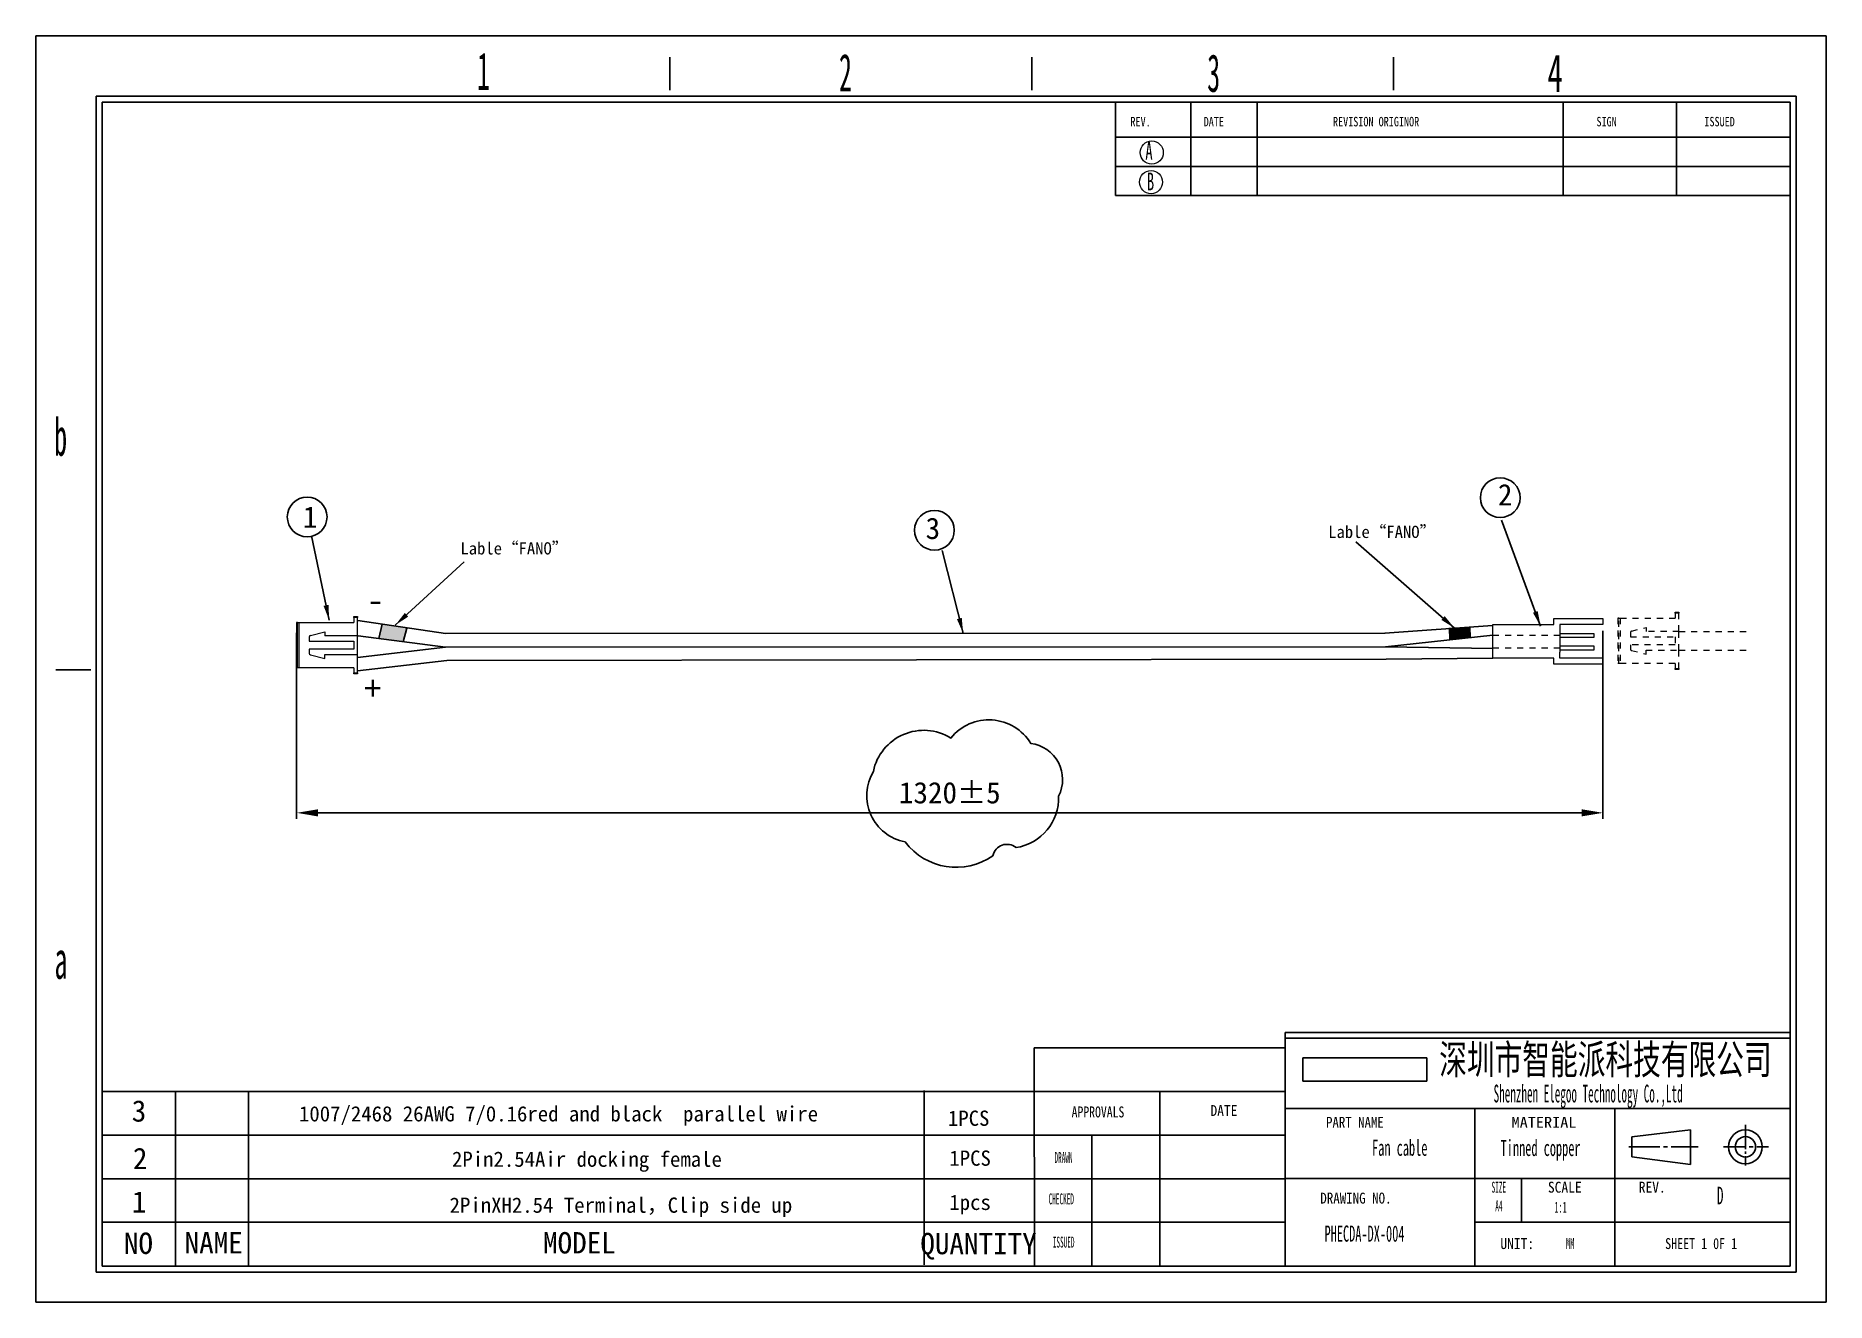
# Model space of a CAD drawing. Header units: millimetres. Extents: x 21 to 314, y 14 to 222.
import ezdxf

# ---------------------------------------------------------------- set-up
doc = ezdxf.new("R2010")
doc.units = ezdxf.units.MM
doc.header["$PDSIZE"] = -1
doc.linetypes.add('虚线', pattern=[2, 1, -1])
doc.layers.add('SLD-0', color=179, linetype='Continuous')
for name, color, linetype, lineweight in [('尺寸线层', 3, 'Continuous', 18), ('粗实线层', 7, 'Continuous', 35), ('虚线层', 6, '虚线', 18)]:
    doc.layers.add(name, color=color, linetype=linetype, lineweight=lineweight)
doc.styles.add('SLDTEXTSTYLE0', font='TXT', dxfattribs={"width": 0.56, "bigfont": 'bigfont'})
doc.styles.add('SLDTEXTSTYLE10', font='TXT', dxfattribs={"width": 0.862222})
doc.styles.add('SLDTEXTSTYLE11', font='TXT', dxfattribs={"width": 1.089})
doc.styles.add('SLDTEXTSTYLE13', font='TXT', dxfattribs={"width": 0.56})
doc.styles.add('SLDTEXTSTYLE14', font='TXT', dxfattribs={"width": 0.805625})
doc.styles.add('SLDTEXTSTYLE3', font='TXT', dxfattribs={"width": 0.484})
doc.styles.add('SLDTEXTSTYLE4', font='TXT', dxfattribs={"width": 0.40535})
doc.styles.add('SLDTEXTSTYLE5', font='TXT', dxfattribs={"width": 0.6})
doc.styles.add('SLDTEXTSTYLE6', font='TXT', dxfattribs={"width": 0.5025})
doc.styles.add('SLDTEXTSTYLE7', font='TXT', dxfattribs={"width": 0.9075})
doc.styles.add('SLDTEXTSTYLE8', font='TXT', dxfattribs={"width": 0.870455})
doc.styles.add('SLDTEXTSTYLE9', font='TXT', dxfattribs={"width": 0.7865})
doc.dimstyles.new('ISO-25', dxfattribs={"dimtxt": 2.5, "dimasz": 2.5, "dimexe": 1.25, "dimexo": 0.625, "dimtad": 1, "dimtxsty": 'Standard', "dimcen": 2.5, "dimadec": 0, "dimazin": 0, "dimtfac": 1, "dimtmove": 0, "dimatfit": 3, "dimfxl": 1, "dimarcsym": 0})
picture_1 = doc.add_image_def('image1.png', size_in_pixel=(1705, 321))

# ---------------------------------------------------------------- blocks, each defined once
blk = doc.blocks.new('*D13')
at = {"color": 0, "lineweight": -2}
for p, q in [((63.59, 123.84), (63.59, 93.35)), ((277.58, 124.16), (277.58, 93.35)), ((67.09, 94.35), (274.08, 94.35))]:
    blk.add_line(p, q, dxfattribs=at)
at = {"color": 0}
for points in [[(67.09, 94.93), (67.09, 93.76), (63.59, 94.35)], [(274.08, 94.93), (274.08, 93.76), (277.58, 94.35)]]:
    blk.add_solid(points, dxfattribs=at)
at = {"layer": 'Defpoints', "color": 0}
for p in [(63.59, 124.84), (277.58, 125.16), (277.58, 94.35)]:
    blk.add_point(p, dxfattribs=at)
at = {"color": 0, "insert": (170.59, 97.62), "char_height": 3.5, "attachment_point": 5}
blk.add_mtext('1320±5', dxfattribs=at)

msp = doc.modelspace()

# ---------------------------------------------------------------- hatches: boundary and pattern name
for points in [[(77.584, 125.217), (77.11, 122.897), (81.066, 122.375), (81.663, 124.613)], [(252.447, 124.618), (252.512, 123.549), (252.528, 122.668), (254.207, 122.846), (255.823, 123.023), (255.781, 124.809)]]:
    msp.add_hatch(color=5).paths.add_polyline_path(points)

# ---------------------------------------------------------------- linework, layer by layer
at = {"color": 7, "linetype": 'Continuous', "lineweight": 15}
for p, q in [((72.946, 126.48), (73.587, 126.48)), ((72.946, 126.352), (72.946, 126.48)), ((72.946, 126.352), (72.946, 125.519)), ((73.587, 126.352), (72.946, 126.352)), ((73.587, 126.48), (73.587, 126.352)), ((73.587, 123.342), (73.587, 126.352)), ((63.595, 125.519), (63.595, 118.09)), ((63.723, 125.519), (63.595, 125.519)), ((63.723, 118.09), (63.723, 125.519)), ((63.723, 125.519), (63.979, 125.519)), ((63.979, 125.519), (63.979, 118.09)), ((63.979, 125.519), (72.946, 125.519)), ((65.839, 123.39), (68.207, 123.982)), ((68.207, 123.982), (68.207, 123.342)), ((73.587, 123.342), (68.207, 123.342)), ((73.587, 120.267), (73.587, 123.342)), ((65.645, 123.141), (65.645, 122.445)), ((65.645, 122.445), (72.946, 122.445)), ((65.645, 121.164), (65.645, 120.467)), ((72.946, 121.164), (65.645, 121.164)), ((68.207, 119.627), (68.207, 120.267)), ((68.207, 120.267), (73.587, 120.267)), ((72.946, 122.445), (72.946, 121.164)), ((73.587, 117.257), (73.587, 120.267)), ((63.723, 118.09), (63.595, 118.09)), ((63.979, 118.09), (63.723, 118.09)), ((72.946, 118.09), (63.979, 118.09)), ((65.839, 120.219), (68.207, 119.627)), ((72.946, 118.09), (72.946, 117.257)), ((72.946, 117.257), (73.587, 117.257)), ((72.946, 117.129), (72.946, 117.257)), ((73.587, 117.129), (72.946, 117.129)), ((73.587, 117.257), (73.587, 117.129))]:
    msp.add_line(p, q, dxfattribs=at)
at = {"color": 8, "linetype": '虚线', "lineweight": 18}
for p, q in [((280.049, 126.233), (280.049, 118.804)), ((280.178, 126.233), (280.049, 126.233)), ((280.178, 118.804), (280.178, 126.233)), ((280.178, 126.233), (280.434, 126.233)), ((280.434, 126.233), (280.434, 118.804)), ((280.434, 126.233), (289.4, 126.233)), ((289.4, 127.194), (290.041, 127.194)), ((289.4, 127.066), (289.4, 127.194)), ((289.4, 127.066), (289.4, 126.233)), ((290.041, 127.066), (289.4, 127.066)), ((290.041, 127.194), (290.041, 127.066)), ((290.041, 124.056), (290.041, 127.066)), ((282.099, 123.856), (282.099, 123.159)), ((282.293, 124.104), (284.661, 124.696)), ((284.661, 124.696), (284.661, 124.056)), ((290.041, 124.056), (284.661, 124.056)), ((290.041, 120.981), (290.041, 124.056)), ((282.099, 123.159), (289.4, 123.159)), ((282.099, 121.878), (282.099, 121.181)), ((289.4, 121.878), (282.099, 121.878)), ((282.293, 120.933), (284.661, 120.341)), ((284.661, 120.341), (284.661, 120.981)), ((284.661, 120.981), (290.041, 120.981)), ((289.4, 123.159), (289.4, 121.878)), ((290.041, 117.971), (290.041, 120.981)), ((280.178, 118.804), (280.049, 118.804)), ((280.434, 118.804), (280.178, 118.804)), ((289.4, 118.804), (280.434, 118.804)), ((289.4, 118.804), (289.4, 117.971)), ((289.4, 117.971), (290.041, 117.971)), ((289.4, 117.843), (289.4, 117.971)), ((290.041, 117.843), (289.4, 117.843)), ((290.041, 117.971), (290.041, 117.843))]:
    msp.add_line(p, q, dxfattribs=at)
at = {"color": 0}
for p, q in [((87.959, 123.69), (73.596, 125.83)), ((87.99, 121.481), (73.667, 123.326)), ((241.891, 123.761), (87.959, 123.69)), ((241.857, 123.749), (259.508, 125.032)), ((241.966, 121.52), (259.543, 123.422))]:
    msp.add_line(p, q, dxfattribs=at)
for p, q in [((77.584, 125.217), (77.078, 122.889)), ((81.663, 124.613), (81.065, 122.373)), ((252.447, 124.618), (252.519, 122.662)), ((255.767, 124.8), (255.838, 123.018))]:
    msp.add_line(p, q)
at = {"color": 1}
for p, q in [((87.99, 121.481), (73.557, 119.771)), ((241.966, 121.52), (87.99, 121.481)), ((241.966, 121.52), (259.543, 121.28)), ((88.207, 119.292), (73.577, 117.6)), ((242.096, 119.515), (88.207, 119.292)), ((242.096, 119.515), (259.56, 119.657))]:
    msp.add_line(p, q, dxfattribs=at)
at = {"color": 179}
for p, q in [((43.733, 48.73), (43.732, 20.137)), ((55.735, 48.73), (55.734, 20.137)), ((193.837, 20.137), (193.837, 41.582)), ((31.729, 27.308), (225.559, 27.308))]:
    msp.add_line(p, q, dxfattribs=at)
at = {"color": 1}
msp.add_lwpolyline([(158.068, 101.141, 0.5205671), (163.275, 89.592, 0.4051105), (177.659, 87.331, 0.5205671), (177.659, 87.331, -0.5653489), (181.442, 88.65, 0.3790169), (188.419, 97.08, 0.5205671), (183.847, 105.709, 0.5205671), (170.767, 106.598, 0.5205671)], format="xyb", close=True, dxfattribs=at)
for centre in [(260.765, 145.958), (65.319, 142.801), (168.075, 140.619)]:
    msp.add_circle(centre, 3.255)
at = {"color": 7, "linetype": 'Continuous', "lineweight": 15}
for centre, start, end in [((65.901, 123.141), 104.03624, 180), ((65.901, 120.467), 180, 255.96376)]:
    msp.add_arc(centre, 0.256, start, end, dxfattribs=at)
at = {"color": 8, "linetype": '虚线', "lineweight": 18}
for centre, start, end in [((282.355, 123.856), 104.03624, 180), ((282.355, 121.181), 180, 255.96376)]:
    msp.add_arc(centre, 0.256, start, end, dxfattribs=at)
at = {"layer": 'SLD-0'}
for p, q in [((20.866, 221.592), (314.161, 221.592)), ((20.866, 14.212), (20.866, 221.592)), ((314.161, 221.592), (314.161, 14.212)), ((31.729, 20.137), (31.729, 210.729)), ((31.729, 210.729), (308.236, 210.729)), ((271.072, 210.729), (271.072, 195.432)), ((289.654, 210.729), (289.654, 195.432)), ((308.236, 210.729), (308.236, 20.137)), ((308.236, 20.137), (31.729, 20.137)), ((314.161, 14.212), (20.866, 14.212))]:
    msp.add_line(p, q, dxfattribs=at)
at = {"layer": 'SLD-0', "color": 6, "linetype": 'Continuous'}
for p, q in [((124.755, 212.704), (124.755, 218.088)), ((184.007, 212.704), (184.007, 218.088)), ((243.258, 212.704), (243.258, 218.088)), ((30.742, 19.15), (30.742, 211.717)), ((30.742, 211.717), (309.223, 211.717)), ((309.223, 211.717), (309.223, 19.15)), ((29.859, 117.771), (24.122, 117.771)), ((309.223, 19.15), (30.742, 19.15))]:
    msp.add_line(p, q, dxfattribs=at)
at = {"layer": 'SLD-0', "color": 179, "linetype": 'Continuous'}
for p, q in [((197.713, 210.729), (197.713, 195.432)), ((210.104, 210.729), (210.104, 195.432)), ((220.941, 210.729), (220.941, 195.432)), ((197.713, 204.993), (308.236, 204.993)), ((197.713, 200.212), (308.236, 200.212)), ((197.713, 195.432), (308.236, 195.432)), ((184.44, 55.878), (184.448, 20.137)), ((225.559, 55.878), (184.44, 55.878)), ((308.236, 58.381), (225.559, 58.381)), ((225.559, 58.381), (225.559, 20.137)), ((308.236, 57.425), (225.559, 57.425)), ((225.559, 48.73), (31.729, 48.73)), ((166.372, 48.903), (166.372, 20.311)), ((205.004, 48.73), (205.004, 20.137)), ((308.236, 45.952), (225.559, 45.952)), ((256.607, 45.952), (256.607, 20.137)), ((279.553, 20.137), (279.553, 45.952)), ((225.559, 41.582), (31.729, 41.582)), ((225.559, 41.582), (31.729, 41.582)), ((282.309, 41.272), (291.942, 42.457)), ((282.309, 38.025), (282.309, 41.272)), ((291.942, 36.764), (291.942, 42.457)), ((300.924, 39.268), (300.924, 43.235)), ((281.84, 39.651), (286.884, 39.651)), ((287.515, 39.651), (288.145, 39.651)), ((288.776, 39.651), (293.19, 39.651)), ((300.924, 39.651), (297.323, 39.651)), ((300.924, 38.885), (300.924, 38.501)), ((301.554, 39.651), (302.185, 39.651)), ((302.815, 39.651), (304.707, 39.651)), ((282.309, 38.025), (291.942, 36.764)), ((300.924, 38.118), (300.924, 36.585)), ((225.559, 34.434), (31.729, 34.434)), ((308.236, 34.479), (225.559, 34.479)), ((264.256, 34.479), (264.256, 27.308)), ((256.607, 27.308), (308.236, 27.308)), ((216.452, 20.137), (175.34, 20.137))]:
    msp.add_line(p, q, dxfattribs=at)
at = {"layer": 'SLD-0', "lineweight": 18}
for centre in [(203.676, 202.482), (203.554, 197.633)]:
    msp.add_circle(centre, 1.894, dxfattribs=at)
at = {"layer": 'SLD-0', "color": 179, "linetype": 'Continuous'}
for radius in [2.771, 1.669]:
    msp.add_circle((300.924, 39.651), radius, dxfattribs=at)
at = {"layer": '尺寸线层', "color": 0, "lineweight": 15}
for p, q in [((269.545, 125.168), (269.545, 126.168)), ((269.545, 126.168), (277.545, 126.168)), ((277.545, 126.168), (277.545, 125.168)), ((259.545, 119.668), (259.545, 125.168)), ((259.545, 125.168), (269.545, 125.168)), ((277.545, 125.168), (270.545, 125.168)), ((270.545, 125.168), (270.545, 120.68)), ((270.545, 123.741), (276.095, 123.741)), ((276.095, 123.741), (276.095, 123.044)), ((276.095, 123.044), (270.545, 123.044)), ((270.545, 121.676), (276.09, 121.676)), ((276.09, 120.979), (270.545, 120.979)), ((270.545, 119.668), (270.545, 120.68)), ((276.09, 121.676), (276.09, 120.979)), ((269.545, 119.668), (259.545, 119.668)), ((269.545, 118.668), (269.545, 119.668)), ((277.545, 118.668), (269.545, 118.668)), ((277.545, 119.668), (270.545, 119.668)), ((277.545, 118.668), (277.545, 119.668))]:
    msp.add_line(p, q, dxfattribs=at)
at = {"layer": '粗实线层', "color": 8, "linetype": '虚线', "lineweight": 18}
for p, q in [((290.041, 124.056), (301.193, 124.056)), ((290.041, 120.981), (301.193, 120.981))]:
    msp.add_line(p, q, dxfattribs=at)
at = {"layer": '虚线层', "color": 0, "lineweight": 15}
for p, q in [((270.545, 123.371), (259.545, 123.371)), ((270.545, 121.304), (259.545, 121.304))]:
    msp.add_line(p, q, dxfattribs=at)

# ---------------------------------------------------------------- texts
at = {"attachment_point": 1}
for s, insert, char_height, width in [('2', (260.379, 148.19), 3.5, 3.12338), ('1', (64.627, 144.529), 3.5, 3.12338), ('3', (166.626, 142.687), 3.5, 3.12338), ('{\\fSimSun|b0|i0|c134|p2;Lable“FANO”}', (232.587, 141.358), 2, 21.00864), ('{\\fSimSun|b0|i0|c134|p2;Lable“FANO”}', (90.43, 138.661), 2, 21.00864), ('{\\fSimSun|b0|i0|c134|p2;3}', (36.582, 47.279), 3.5, 3.84369), ('\\A1;{\\H0.61148x;1007/2468 26AWG\\fSimSun|b0|i0|c134|p2; 7/0.16red and black  parallel wire}', (63.977, 46.311), 4.08845, 99.69192), ('1PCS', (170.286, 45.59), 2.5, 9.70524), ('{\\fSimSun|b0|i0|c134|p2;2}', (36.771, 39.499), 3.5, 3.84369), ('2Pin2.54{\\fSimSun|b0|i0|c134|p2;Air docking female}', (89.04, 38.88), 2.5, 65.14451), ('1PCS', (170.52, 39.051), 2.5, 9.70524), ('{\\fSimSun|b0|i0|c134|p2;1}', (36.599, 32.373), 3.5, 4.84381), ('{\\fSimSun|b0|i0|c134|p2;2PinXH2.54 Terminal，Clip side up}', (88.652, 31.353), 2.5, 66.96394), ('1pcs', (170.52, 31.811), 2.5, 9.70524), ('{\\fSimSun|b0|i0|c134|p2;NO}', (35.301, 25.606), 3.5, 10.0429), ('{\\fSimSun|b0|i0|c134|p2;NAME}', (45.246, 25.689), 3.5, 10.0429), ('{\\fSimSun|b0|i0|c134|p2;MODEL}', (103.968, 25.685), 3.5, 10.0429), ('{\\fSimSun|b0|i0|c134|p2;QUANTITY}', (165.773, 25.563), 3.5, 10.0429)]:
    msp.add_mtext(s, dxfattribs=dict(at, insert=insert, char_height=char_height, width=width))
at = {"char_height": 4.088, "attachment_point": 1, "rotation": 180}
for s, insert, width in [('-', (77.882, 126.222), 11.69309), ('+', (77.457, 112.723), 6.24696)]:
    msp.add_mtext(s, dxfattribs=dict(at, insert=insert, width=width))
at = {"layer": 'SLD-0'}
for s, insert, char_height, attachment_point, style in [('1', (93.165, 218.89), 6.172, 1, 'SLDTEXTSTYLE6'), ('2', (152.442, 218.646), 6.172, 1, 'SLDTEXTSTYLE6'), ('3', (212.761, 218.584), 6.172, 1, 'SLDTEXTSTYLE6'), ('4', (268.495, 218.578), 6.172, 1, 'SLDTEXTSTYLE5'), ('A', (202.632, 204.205), 2.903, 1, 'SLDTEXTSTYLE5'), ('B', (202.886, 199.19), 2.903, 1, 'SLDTEXTSTYLE5'), ('b', (23.889, 159.01), 6.172, 1, 'SLDTEXTSTYLE6'), ('a', (23.934, 73.342), 6.172, 1, 'SLDTEXTSTYLE6'), ('{\\fSimSun|b0|i0|c134|p2;\\W0.689;深圳市智能派科技有限公司}', (277.997, 56.373), 4.82808, 2, 'SLDTEXTSTYLE11'), ('D', (296.233, 33.137), 2.91, 1, 'SLDTEXTSTYLE13')]:
    msp.add_mtext(s, dxfattribs=dict(at, insert=insert, char_height=char_height, attachment_point=attachment_point, style=style))
at = {"layer": 'SLD-0', "color": 179}
for s, insert, char_height, attachment_point, style in [('REV.', (200.183, 208.318), 1.5536, 1, 'SLDTEXTSTYLE9'), ('DATE', (212.181, 208.318), 1.5536, 1, 'SLDTEXTSTYLE9'), ('REVISION ORIGINOR', (233.362, 208.318), 1.55363, 1, 'SLDTEXTSTYLE9'), ('SIGN', (276.521, 208.318), 1.5536, 1, 'SLDTEXTSTYLE9'), ('ISSUED', (294.202, 208.318), 1.5536, 1, 'SLDTEXTSTYLE9'), ('{\\W0.46;Shenzhen Elegoo Technology Co.,Ltd}', (275.161, 49.835), 2.91042, 2, 'SLDTEXTSTYLE13'), ('APPROVALS', (194.869, 46.265), 1.7927, 2, 'SLDTEXTSTYLE9'), ('DATE', (215.504, 46.496), 1.7927, 2, 'SLDTEXTSTYLE7'), ('PART NAME', (236.959, 44.564), 1.7927, 2, 'SLDTEXTSTYLE10'), ('MATERIAL', (267.934, 44.564), 1.7927, 2, 'SLDTEXTSTYLE11'), ('DRAWN', (189.217, 38.791), 1.7927, 2, 'SLDTEXTSTYLE4'), ('SIZE', (260.533, 33.94), 1.7927, 2, 'SLDTEXTSTYLE4'), ('SCALE', (271.343, 33.94), 1.7927, 2, 'SLDTEXTSTYLE7'), ('REV.', (285.664, 33.94), 1.7927, 2, 'SLDTEXTSTYLE7'), ('CHECKED', (188.857, 32.023), 1.7927, 2, 'SLDTEXTSTYLE4'), ('DRAWING NO.', (237.124, 32.147), 1.79265, 2, 'SLDTEXTSTYLE8'), ('A4', (260.544, 30.872), 1.7927, 2, 'SLDTEXTSTYLE4'), ('1:1', (270.651, 30.664), 1.7927, 2, 'SLDTEXTSTYLE3'), ('ISSUED', (189.242, 24.943), 1.7927, 2, 'SLDTEXTSTYLE4'), ('UNIT:', (263.553, 24.709), 1.7927, 2, 'SLDTEXTSTYLE7'), ('MM', (272.215, 24.709), 1.7927, 2, 'SLDTEXTSTYLE3'), ('SHEET 1 0F 1', (293.674, 24.709), 1.79265, 2, 'SLDTEXTSTYLE14')]:
    msp.add_mtext(s, dxfattribs=dict(at, insert=insert, char_height=char_height, attachment_point=attachment_point, style=style))
at = {"layer": 'SLD-0', "color": 0, "char_height": 2.64583, "attachment_point": 2, "style": 'SLDTEXTSTYLE0'}
for s, insert in [('{\\fSimSun|b0|i0|c134|p2;Fan cable}', (244.302, 40.826)), ('{\\fSimSun|b0|i0|c134|p2;Tinned copper}', (267.375, 40.793)), ('{\\fSimSun|b0|i0|c134|p2;PHECDA-DX-004}', (238.529, 26.769))]:
    msp.add_mtext(s, dxfattribs=dict(at, insert=insert))

# ---------------------------------------------------------------- dimensions: what is measured, and where the dimension line sits
dim = msp.add_linear_dim(base=(277.579, 94.345), p1=(63.593, 124.837), p2=(277.579, 125.165), text='1320±5', dimstyle='ISO-25', override={"dimtxt": 3.5, "dimasz": 3.5, "dimexe": 1, "dimexo": 1, "dimgap": 1.52, "dimtih": 1, "dimtoh": 1, "dimlfac": 0.5, "dimzin": 0, "dimadec": 1, "dimtzin": 0})
dim.commit()
dim.dimension.update_dxf_attribs({"geometry": '*D13', "text_midpoint": (170.586, 97.615)})

# ---------------------------------------------------------------- pictures from other files: only their frames are drawn
image = msp.add_image(picture_1, insert=(228.412, 50.39), size_in_units=(20.347, 3.831))
image.dxf.flags = 7

# ---------------------------------------------------------------- leaders
for points in [[(267.373, 124.91), (260.989, 142.273)], [(68.928, 125.879), (66.011, 139.689)], [(253.283, 124.601), (237.1, 138.712)], [(79.753, 125.089), (91.042, 135.436)], [(172.778, 123.75), (169.316, 137.31)]]:
    msp.add_leader(points, dimstyle='ISO-25', override={"dimgap": 0.625, "dimtad": 0})

doc.saveas('drawing.dxf')
